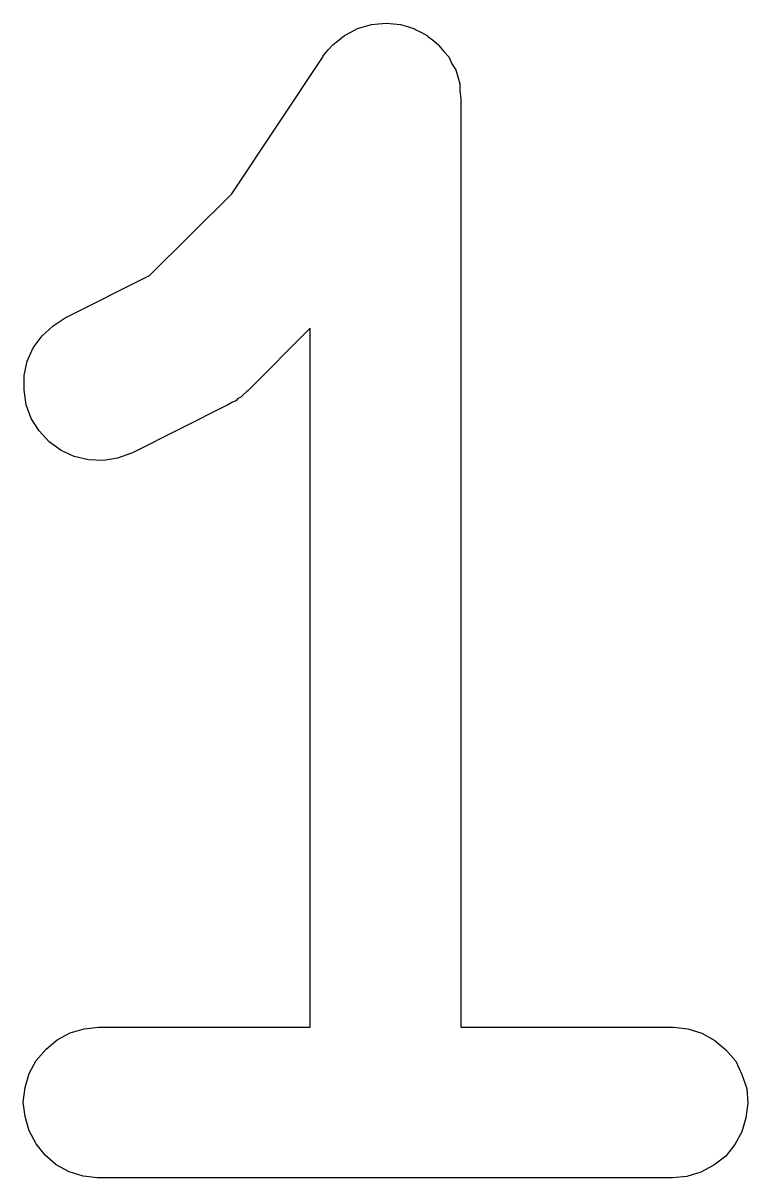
# Model space of a CAD drawing. Extents: x 47 to 146.1, y -90.2 to -39.3.
# Drawn here: x 106.025 to 106.747, y -77.847 to -76.697 of the extents above; entities that cross this region are included whole.
import ezdxf

# ---------------------------------------------------------------- set-up
doc = ezdxf.new("R2010")
doc.units = 0
doc.header["$MEASUREMENT"] = 0
doc.layers.add('BLACK', color=7, linetype='CONTINUOUS')

msp = doc.modelspace()

# ---------------------------------------------------------------- linework, layer by layer
at = {"layer": 'BLACK', "linetype": 'CONTINUOUS'}
for p, q in [((106.352, -76.706), (106.358, -76.7028)), ((106.358, -76.7028), (106.365, -76.7007)), ((106.358, -76.7028), (106.358, -76.7028)), ((106.358, -76.7028), (106.358, -76.7028)), ((106.365, -76.7007), (106.372, -76.6987)), ((106.372, -76.6987), (106.379, -76.698)), ((106.372, -76.6987), (106.372, -76.6987)), ((106.372, -76.6987), (106.372, -76.6987)), ((106.379, -76.698), (106.387, -76.6974)), ((106.387, -76.6974), (106.387, -76.6974)), ((106.387, -76.6974), (106.394, -76.6982)), ((106.387, -76.6974), (106.387, -76.6974)), ((106.394, -76.6982), (106.401, -76.6989)), ((106.401, -76.6989), (106.401, -76.6989)), ((106.401, -76.6989), (106.401, -76.6989)), ((106.401, -76.6989), (106.409, -76.7012)), ((106.409, -76.7012), (106.415, -76.7032)), ((106.415, -76.7032), (106.415, -76.7033)), ((106.415, -76.7033), (106.415, -76.7033)), ((106.415, -76.7033), (106.422, -76.7068)), ((106.334, -76.7187), (106.34, -76.714)), ((106.34, -76.714), (106.345, -76.7096)), ((106.345, -76.7096), (106.352, -76.706)), ((106.345, -76.7096), (106.345, -76.7096)), ((106.345, -76.7096), (106.345, -76.7096)), ((106.422, -76.7068), (106.428, -76.7102)), ((106.428, -76.7102), (106.428, -76.7102)), ((106.428, -76.7102), (106.428, -76.7103)), ((106.428, -76.7103), (106.434, -76.7149)), ((106.434, -76.7149), (106.439, -76.7195)), ((106.324, -76.7299), (106.329, -76.7241)), ((106.329, -76.7241), (106.334, -76.7188)), ((106.334, -76.7188), (106.334, -76.7187)), ((106.334, -76.7188), (106.334, -76.7188)), ((106.439, -76.7195), (106.439, -76.7196)), ((106.439, -76.7196), (106.439, -76.7196)), ((106.439, -76.7196), (106.444, -76.7256)), ((106.444, -76.7256), (106.449, -76.7309)), ((106.233, -76.8675), (106.324, -76.7308)), ((106.324, -76.73), (106.324, -76.7299)), ((106.324, -76.7308), (106.324, -76.73)), ((106.324, -76.73), (106.324, -76.73)), ((106.324, -76.73), (106.324, -76.73)), ((106.449, -76.7309), (106.449, -76.7309)), ((106.449, -76.7309), (106.449, -76.731)), ((106.449, -76.731), (106.452, -76.7379)), ((106.452, -76.7379), (106.456, -76.7438)), ((106.456, -76.7438), (106.456, -76.7439)), ((106.456, -76.7439), (106.456, -76.7439)), ((106.456, -76.7439), (106.458, -76.751)), ((106.458, -76.751), (106.46, -76.7578)), ((106.46, -76.7578), (106.46, -76.7579)), ((106.46, -76.7579), (106.46, -76.7579)), ((106.46, -76.7579), (106.46, -76.7652)), ((106.46, -76.7652), (106.461, -76.7724)), ((106.461, -76.7724), (106.461, -77.6974)), ((106.151, -76.9488), (106.233, -76.8675)), ((106.067, -76.991), (106.151, -76.9488)), ((106.055, -76.9988), (106.067, -76.991)), ((106.044, -77.0089), (106.055, -76.9988)), ((106.311, -77.0011), (106.249, -77.0635)), ((106.311, -77.6974), (106.311, -77.0011)), ((106.035, -77.0208), (106.044, -77.0089)), ((106.029, -77.0341), (106.035, -77.0208)), ((106.026, -77.0484), (106.029, -77.0341)), ((106.026, -77.063), (106.026, -77.0484)), ((106.028, -77.0775), (106.026, -77.063)), ((106.239, -77.0714), (106.237, -77.0734)), ((106.242, -77.0698), (106.239, -77.0714)), ((106.245, -77.0669), (106.242, -77.0698)), ((106.248, -77.0642), (106.245, -77.0669)), ((106.249, -77.0635), (106.248, -77.0642)), ((106.033, -77.0912), (106.028, -77.0775)), ((106.229, -77.0776), (106.134, -77.1252)), ((106.233, -77.0753), (106.229, -77.0776)), ((106.237, -77.0734), (106.233, -77.0753)), ((106.041, -77.1036), (106.033, -77.0912)), ((106.051, -77.1143), (106.041, -77.1036)), ((106.063, -77.1229), (106.051, -77.1143)), ((106.076, -77.129), (106.063, -77.1229)), ((106.09, -77.1324), (106.076, -77.129)), ((106.133, -77.1256), (106.119, -77.1307)), ((106.134, -77.1252), (106.133, -77.1256)), ((106.105, -77.133), (106.09, -77.1324)), ((106.119, -77.1307), (106.105, -77.133)), ((106.059, -77.7099), (106.072, -77.703)), ((106.072, -77.703), (106.086, -77.6988)), ((106.086, -77.6988), (106.1, -77.6974)), ((106.1, -77.6974), (106.311, -77.6974)), ((106.461, -77.6974), (106.672, -77.6974)), ((106.672, -77.6974), (106.673, -77.6974)), ((106.673, -77.6974), (106.687, -77.699)), ((106.687, -77.699), (106.701, -77.7034)), ((106.701, -77.7034), (106.714, -77.7105)), ((106.048, -77.7192), (106.059, -77.7099)), ((106.714, -77.7105), (106.725, -77.7199)), ((106.038, -77.7304), (106.048, -77.7192)), ((106.725, -77.7199), (106.735, -77.7313)), ((106.031, -77.7433), (106.038, -77.7304)), ((106.735, -77.7313), (106.741, -77.7443)), ((106.027, -77.7573), (106.031, -77.7433)), ((106.741, -77.7443), (106.746, -77.7583)), ((106.025, -77.7719), (106.027, -77.7573)), ((106.746, -77.7583), (106.747, -77.7729)), ((106.027, -77.7864), (106.025, -77.7719)), ((106.747, -77.7729), (106.745, -77.7875)), ((106.031, -77.8005), (106.027, -77.7864)), ((106.745, -77.7875), (106.741, -77.8014)), ((106.038, -77.8134), (106.031, -77.8005)), ((106.741, -77.8014), (106.734, -77.8143)), ((106.047, -77.8249), (106.038, -77.8134)), ((106.734, -77.8143), (106.725, -77.8256)), ((106.058, -77.8343), (106.047, -77.8249)), ((106.725, -77.8256), (106.713, -77.8348)), ((106.071, -77.8413), (106.058, -77.8343)), ((106.085, -77.8457), (106.071, -77.8413)), ((106.7, -77.8417), (106.686, -77.846)), ((106.713, -77.8348), (106.7, -77.8417)), ((106.099, -77.8474), (106.085, -77.8457)), ((106.1, -77.8474), (106.099, -77.8474)), ((106.672, -77.8474), (106.1, -77.8474)), ((106.686, -77.846), (106.672, -77.8474))]:
    msp.add_line(p, q, dxfattribs=at)

doc.saveas('drawing.dxf')
